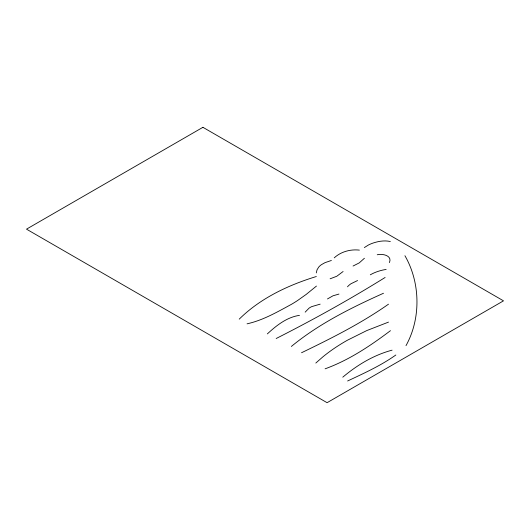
<?xml version="1.0" encoding="UTF-8"?>
<svg xmlns="http://www.w3.org/2000/svg" width="530" height="530" viewBox="0 0 530 530"><rect width="100%" height="100%" fill="white"/><g stroke="black" fill="none" stroke-linecap="round" stroke-linejoin="round"><path stroke-width="0.79" d="M316.297 272.904L317.033 269.81L318.735 267.074A21.319 12.309 0 0 1 321.399 264.682L325.036 262.642L331.389 260.469M389.424 262.602C392.538 255.387 382.243 253.466 377.241 254.758M406.007 345.626C421.125 318.391 420.429 282.642 404.933 255.718M305.167 312.15L309.056 308.149A19.928 11.508 0 0 1 311.779 306.598L320.16 304.154M364.415 258.256L359.227 262.906L353.053 266.034M239.235 319.139C260.31 298.231 288.214 285.133 316.331 276.521M267.352 333.893C276.428 325.5 286.863 317.205 299.463 315.357M343.109 271.512L336.775 276.262L330.11 278.8M315.82 363.05L322.816 356.909A204.355 117.985 0 0 1 347.382 340.24L366.747 330.587L388.503 322.114M316.463 286.067L306.267 294.355L297.549 300.543A156.959 90.623 0 0 1 291.52 304.28C277.316 311.985 262.993 320.312 247.066 323.83M334.238 257.838C340.956 251.677 350.409 249.087 359.386 250.114M342.784 377.175C357.187 365.031 373.763 355.034 392.074 350.164M291.354 346.448C318.894 323.784 351.138 307.778 383.501 293.249M390.464 330.674C370.311 345.871 348.978 360.161 325.102 368.82M364.355 247.57L368.35 245.059A31.522 18.199 0 0 1 373.166 243.018C378.652 241.203 384.634 240.209 390.338 241.534M395.824 355.007C380.898 365.614 364.11 373.206 347.607 380.99M388.503 304.174C361.281 323.313 331.435 338.306 301.53 352.742M327.467 298.947L333.045 295.78L338.955 294.07M385.111 277.475C349.747 299.457 313.316 319.696 276.176 338.511M370.311 274.812L372.02 273.884A36.537 21.094 0 0 1 382.806 270.055L386.151 269.392M357.571 280.536L350.979 283.749A24.042 13.879 0 0 0 347.508 286.81M202.917 127.306L26.5 229.159L327.083 402.694L503.5 300.841L202.917 127.306"/></g></svg>
